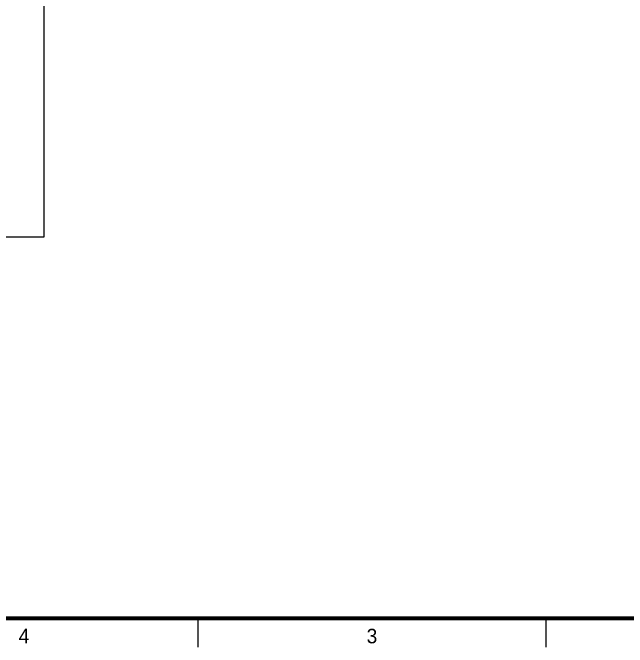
# Model space of a CAD drawing. Header units: millimetres. Extents: x -24416 to 92204, y -190080 to 23760.
# Drawn here: x 75316 to 79555, y -70800 to -66424 of the extents above; entities that cross this region are included whole.
import ezdxf
from ezdxf.enums import TextEntityAlignment as Align

# ---------------------------------------------------------------- set-up
doc = ezdxf.new("R2010")
doc.units = ezdxf.units.MM
doc.header["$LTSCALE"] = 50
doc.layers.get('defpoints').update_dxf_attribs({"color": 139})
doc.layers.add('AA-BORD-FORM', color=7, linetype='Continuous')
doc.layers.add('AA-BORD-TEXT', color=3, linetype='Continuous')
doc.styles.add('HAUD01', font='Dotum.ttf')

# ---------------------------------------------------------------- blocks, each defined once
blk = doc.blocks.new('XR-FORM 청주월명')
at = {"layer": 'AA-BORD-FORM', "color": 2}
for p, q in [((661, 17), (661, 12)), ((721, 17), (721, 12))]:
    blk.add_line(p, q, dxfattribs=at)
at = {"layer": 'AA-BORD-FORM', "color": 2, "const_width": 0.682}
blk.add_lwpolyline([(21, 17), (21, 577), (821, 577), (821, 17)], close=True, dxfattribs=at)
at = {"layer": 'AA-BORD-TEXT', "color": 7, "style": 'HAUD01'}
for s, p in [('4', (631, 13.95)), ('3', (691, 13.94))]:
    blk.add_text(s, height=2.5, dxfattribs=at).set_placement(p, align=Align.MIDDLE_CENTER)

msp = doc.modelspace()

# ---------------------------------------------------------------- linework, layer by layer
at = {"layer": 'defpoints'}
msp.add_lwpolyline([(55683.6, -51269.2), (55683.6, -67969), (75532.2, -67969), (75532.2, -51269.2)], close=True, dxfattribs=at)

# ---------------------------------------------------------------- block references
at = {"xscale": 40, "yscale": 40, "zscale": 40}
msp.add_blockref('XR-FORM 청주월명', (50153.9, -71280), dxfattribs=at)

doc.saveas('drawing.dxf')
